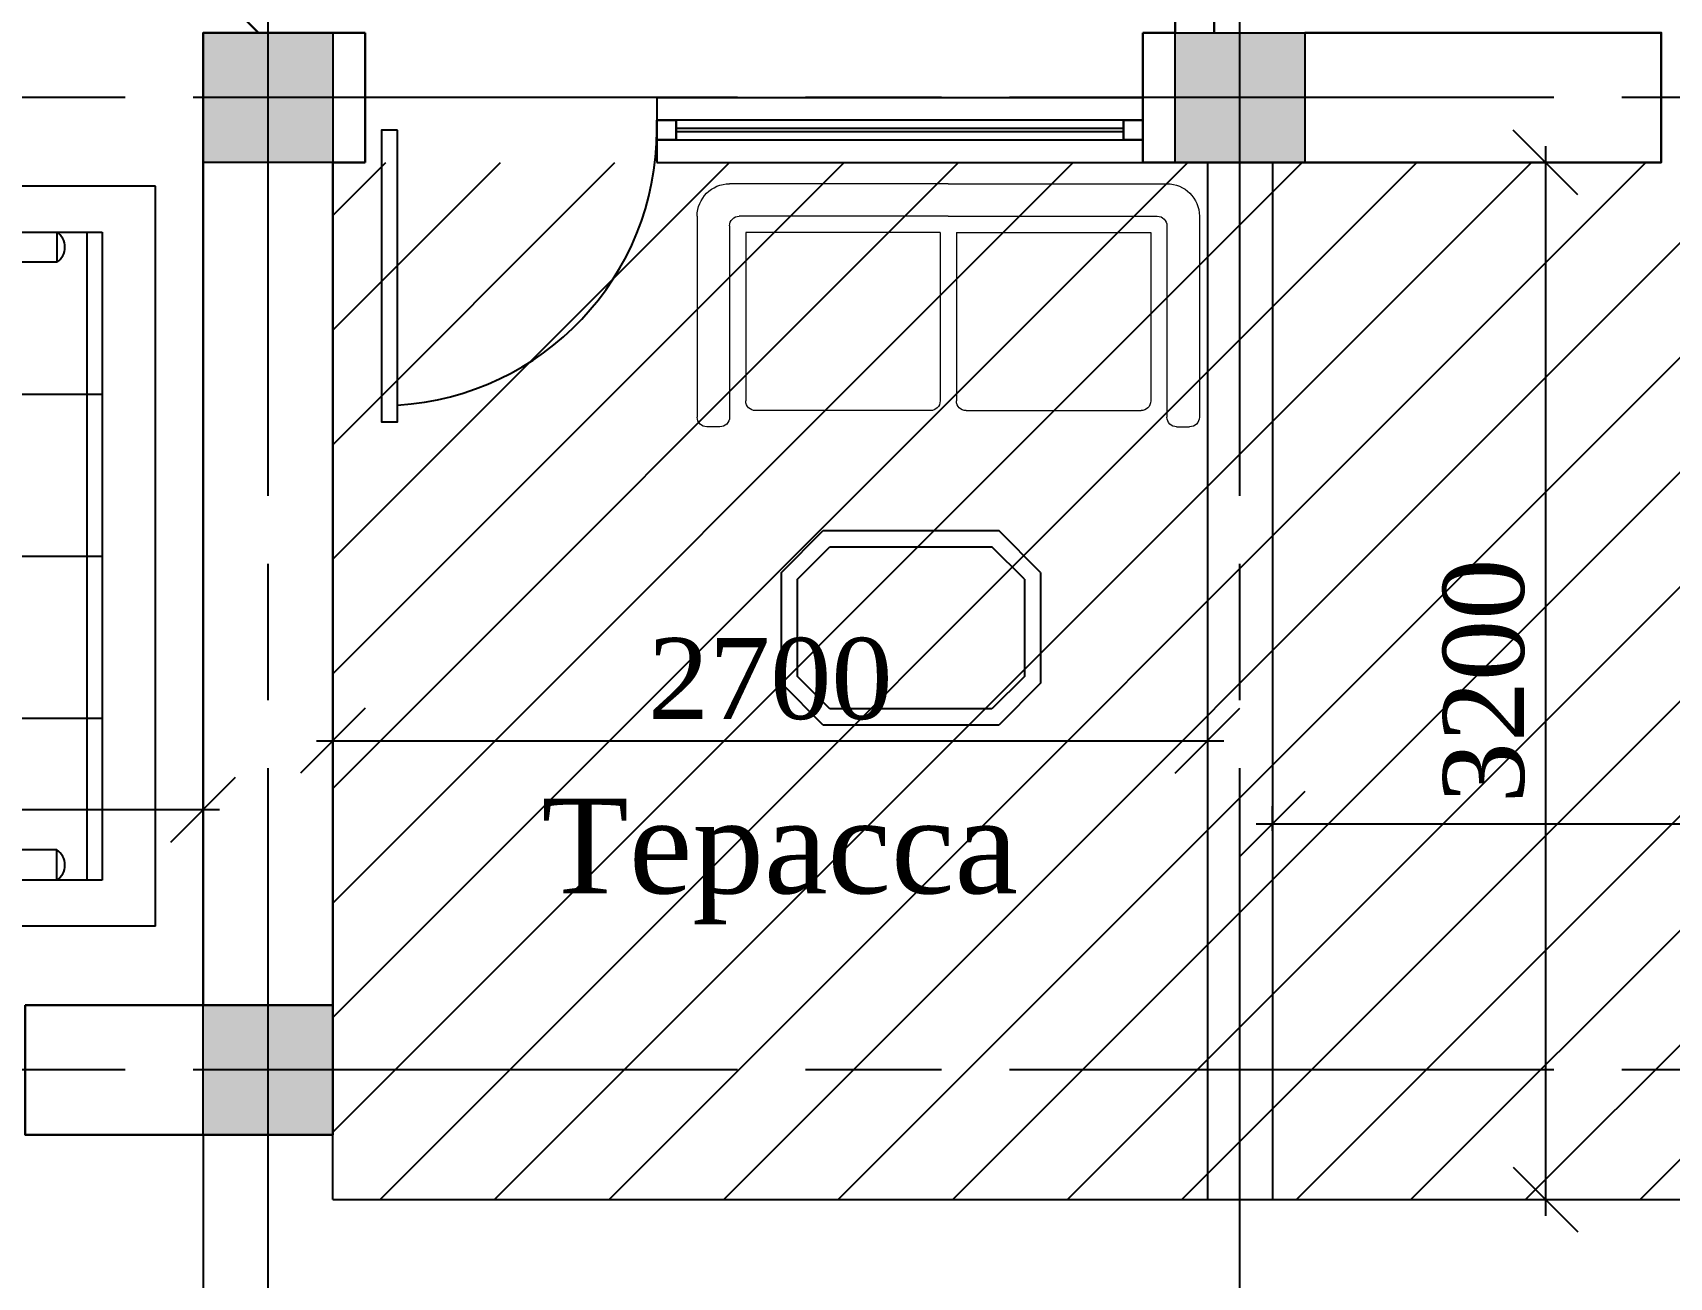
# Model space of a CAD drawing. Header units: inches. Extents: x 2870606 to 3671143, y -733551 to -473558.
# Drawn here: x 3308846 to 3313897, y -522063 to -518223 of the extents above; entities that cross this region are included whole.
import ezdxf

# ---------------------------------------------------------------- set-up
doc = ezdxf.new("R2010")
doc.units = ezdxf.units.IN
doc.header["$MEASUREMENT"] = 0
doc.linetypes.add('ACAD_ISO08W100', pattern=[36, 24, -3, 6, -3])
for name, color, linetype in [('100_FURNITURE', 25, 'Continuous'), ('A_Windows', 160, 'Continuous'), ('МЕБЕЛИРОВКА', 7, 'Continuous'), ('ШРИФТ', 7, 'Continuous')]:
    doc.layers.add(name, color=color, linetype=linetype)
doc.styles.add('GENERATED_STYLE_1', font='times.ttf')
doc.styles.add('J~stule', font='dutch.ttf')
doc.dimstyles.new('J~style', dxfattribs={"dimscale": 100, "dimtxt": 2.5, "dimasz": 2, "dimexe": 0.55, "dimexo": 0.725, "dimtad": 1, "dimdec": 0, "dimdsep": 46, "dimtxsty": 'J~stule', "dimblk": 'OBLIQUE', "dimcen": 2, "dimdle": 0.5, "dimadec": 0, "dimazin": 0, "dimtfac": 1, "dimtdec": 0, "dimtmove": 0, "dimatfit": 3, "dimfxl": 1, "dimarcsym": 0})

# ---------------------------------------------------------------- blocks, each defined once
blk = doc.blocks.new('RIK6IR')
at = {"layer": '100_FURNITURE'}
for p, q in [((2806978, 163564.3), (2806848.7, 163435.1)), ((2807519.4, 163564.3), (2806978, 163564.3)), ((2807648.7, 163435.1), (2807519.4, 163564.3)), ((2806998.7, 163514.3), (2806898.7, 163414.3)), ((2807498.7, 163514.3), (2806998.7, 163514.3)), ((2807598.7, 163414.3), (2807498.7, 163514.3)), ((2806848.7, 163435.1), (2806848.7, 163093.6)), ((2806898.7, 163414.3), (2806898.7, 163114.3)), ((2807598.7, 163114.3), (2807598.7, 163414.3)), ((2807648.7, 163093.6), (2807648.7, 163435.1)), ((2806898.7, 163114.3), (2806998.7, 163014.3)), ((2807598.7, 163114.3), (2807498.7, 163014.3)), ((2806848.7, 163093.6), (2806978, 162964.3)), ((2807648.7, 163093.6), (2807519.4, 162964.3)), ((2806998.7, 163014.3), (2807498.7, 163014.3)), ((2806978, 162964.3), (2807519.4, 162964.3))]:
    blk.add_line(p, q, dxfattribs=at)
blk = doc.blocks.new('fgdffqadsdf')
at = {"layer": 'МЕБЕЛИРОВКА', "lineweight": 13}
for p, q in [((2592974.2, -502618.4), (2593594.2, -502618.4)), ((2593624.2, -502688.4), (2593624.2, -502648.4)), ((2592874.2, -503393.4), (2592874.2, -502718.4)), ((2592974.2, -503393.4), (2592974.2, -502748.4)), ((2593004.2, -502718.4), (2593594.2, -502718.4)), ((2593024.2, -503368.4), (2593024.2, -502768.4)), ((2593024.2, -502768.4), (2593544.2, -502768.4)), ((2593574.2, -503338.4), (2593574.2, -502798.4)), ((2592874.2, -503393.4), (2592874.2, -504068.4)), ((2592974.2, -503393.4), (2592974.2, -504038.4)), ((2593024.2, -503368.4), (2593544.2, -503368.4)), ((2593024.2, -503418.4), (2593544.2, -503418.4)), ((2593024.2, -503418.4), (2593024.2, -504018.4)), ((2593574.2, -503448.4), (2593574.2, -503988.4)), ((2593024.2, -504018.4), (2593544.2, -504018.4)), ((2593004.2, -504068.4), (2593594.2, -504068.4)), ((2593624.2, -504098.4), (2593624.2, -504138.4)), ((2592974.2, -504168.4), (2593594.2, -504168.4))]:
    blk.add_line(p, q, dxfattribs=at)
for centre, radius, start, end in [((2592974.2, -502718.4), 100, 90, 180), ((2593594.2, -502648.4), 30, 0, 90), ((2593594.2, -502688.4), 30, 270, 0), ((2593004.2, -502748.4), 30, 90, 180), ((2593544.2, -502798.4), 30, 0, 90), ((2593544.2, -503338.4), 30, 270, 0), ((2593544.2, -503448.4), 30, 0, 90), ((2593544.2, -503988.4), 30, 270, 0), ((2593004.2, -504038.4), 30, 180, 270), ((2592974.2, -504068.4), 100, 180, 270), ((2593594.2, -504098.4), 30, 0, 90), ((2593594.2, -504138.4), 30, 270, 0)]:
    blk.add_arc(centre, radius, start, end, dxfattribs=at)
blk = doc.blocks.new('TJT6YIOK56IKJ6')
for p, q in [((2821864.4, 172822.9), (2821722.8, 172822.9)), ((2821722.8, 171936.4), (2821722.8, 172822.9)), ((2821864.4, 172100.5), (2821864.4, 172822.9)), ((2823864.1, 172822.9), (2823864.1, 172100.5)), ((2824005.7, 172822.9), (2823864.1, 172822.9)), ((2824005.7, 171936.4), (2824005.7, 172822.9)), ((2822837.5, 172716.3), (2821864.4, 172716.3)), ((2822364.2, 172716.3), (2822364.2, 172100.5)), ((2823864.1, 172716.3), (2822837.5, 172716.3)), ((2822864.2, 172716.3), (2822864.2, 172100.5)), ((2823364.2, 172716.3), (2823364.2, 172100.5)), ((2823864.1, 172716.3), (2823864.1, 172147.2)), ((2821957.7, 172682.9), (2821864.4, 172682.9)), ((2821864.4, 172682.9), (2821957.7, 172682.9)), ((2821957.7, 172240.5), (2821957.7, 172682.9)), ((2823864.1, 172682.9), (2823770.8, 172682.9)), ((2823770.8, 172682.9), (2823864.1, 172682.9)), ((2823770.8, 172240.5), (2823770.8, 172682.9)), ((2821957.7, 172644.9), (2823770.8, 172644.9)), ((2821864.4, 172240.5), (2821957.7, 172240.5)), ((2823864.1, 172240.5), (2823770.8, 172240.5)), ((2821864.4, 172147.2), (2823864.1, 172147.2)), ((2821864.4, 172147.2), (2823864.1, 172147.2)), ((2823864.1, 172100.5), (2821864.4, 172100.5)), ((2821722.8, 171936.4), (2824005.7, 171936.4))]:
    blk.add_line(p, q)
for centre, start, end in [((2821911, 172651.7), 33.8222, 146.1778), ((2823817.5, 172651.7), 33.8222, 146.1778), ((2821911, 172271.8), 213.8222, 326.1778), ((2823817.5, 172271.8), 213.8222, 326.1778)]:
    blk.add_arc(centre, 56.2, start, end)
blk = doc.blocks.new('_Oblique')
at = {"color": 0, "linetype": 'ByBlock', "lineweight": -2}
blk.add_line((-0.5, -0.5), (0.5, 0.5), dxfattribs=at)
blk = doc.blocks.new('*D531')
at = {"color": 0, "lineweight": -2, "transparency": 16777216}
for p, q in [((3303772, -520980.9), (3303772, -520565)), ((3309372, -520981.4), (3309372, -520565)), ((3303722, -520620), (3309422, -520620))]:
    blk.add_line(p, q, dxfattribs=at)
at = {"layer": 'Defpoints', "color": 0, "lineweight": 35, "transparency": 16777216}
for p in [(3309372, -520620), (3303772, -521053.4), (3309372, -521053.9)]:
    blk.add_point(p, dxfattribs=at)
at = {"color": 0, "lineweight": -2, "transparency": 16777216, "xscale": 200, "yscale": 200, "zscale": 200, "rotation": 180}
blk.add_blockref('_Oblique', (3303772, -520620), dxfattribs=at)
at = {"color": 0, "lineweight": -2, "transparency": 16777216, "xscale": 200, "yscale": 200, "zscale": 200}
blk.add_blockref('_Oblique', (3309372, -520620), dxfattribs=at)
at = {"color": 0, "transparency": 16777216, "insert": (3306572, -520427.3), "char_height": 250, "attachment_point": 5, "style": 'J~stule'}
blk.add_mtext('5600', dxfattribs=at)
blk = doc.blocks.new('*D532')
at = {"color": 0, "lineweight": -2, "transparency": 16777216}
for p, q in [((3309722, -520407.3), (3312522, -520407.3)), ((3309772, -520394.3), (3309772, -520462.3)), ((3312472, -520394.3), (3312472, -520462.3))]:
    blk.add_line(p, q, dxfattribs=at)
at = {"layer": 'Defpoints', "color": 0, "lineweight": 35, "transparency": 16777216}
for p in [(3309772, -520321.8), (3312472, -520321.8), (3312472, -520407.3)]:
    blk.add_point(p, dxfattribs=at)
at = {"color": 0, "lineweight": -2, "transparency": 16777216, "xscale": 200, "yscale": 200, "zscale": 200, "rotation": 180}
blk.add_blockref('_Oblique', (3309772, -520407.3), dxfattribs=at)
at = {"color": 0, "lineweight": -2, "transparency": 16777216, "xscale": 200, "yscale": 200, "zscale": 200}
blk.add_blockref('_Oblique', (3312472, -520407.3), dxfattribs=at)
at = {"color": 0, "transparency": 16777216, "insert": (3311122, -520217.3), "char_height": 250, "attachment_point": 5, "style": 'J~stule'}
blk.add_mtext('2700', dxfattribs=at)
blk = doc.blocks.new('*D533')
at = {"color": 0, "lineweight": -2, "transparency": 16777216}
for p, q in [((3312672, -520685.6), (3312672, -520609.1)), ((3317472, -520805.4), (3317472, -520609.1)), ((3312622, -520664.1), (3317522, -520664.1))]:
    blk.add_line(p, q, dxfattribs=at)
at = {"layer": 'Defpoints', "color": 0, "lineweight": 35, "transparency": 16777216}
for p in [(3317472, -520664.1), (3312672, -520758.1), (3317472, -520877.9)]:
    blk.add_point(p, dxfattribs=at)
at = {"color": 0, "lineweight": -2, "transparency": 16777216, "xscale": 200, "yscale": 200, "zscale": 200, "rotation": 180}
blk.add_blockref('_Oblique', (3312672, -520664.1), dxfattribs=at)
at = {"color": 0, "lineweight": -2, "transparency": 16777216, "xscale": 200, "yscale": 200, "zscale": 200}
blk.add_blockref('_Oblique', (3317472, -520664.1), dxfattribs=at)
at = {"color": 0, "transparency": 16777216, "insert": (3315072, -520473.9), "char_height": 250, "attachment_point": 5, "style": 'J~stule'}
blk.add_mtext('4800', dxfattribs=at)
blk = doc.blocks.new('*D535')
at = {"color": 0, "lineweight": -2, "transparency": 16777216}
for p, q in [((3313515.3, -518573.1), (3313515.3, -521873.1)), ((3313579.2, -518623.1), (3313570.3, -518623.1)), ((3313539.5, -521823.1), (3313570.3, -521823.1))]:
    blk.add_line(p, q, dxfattribs=at)
at = {"layer": 'Defpoints', "color": 0, "lineweight": 35, "transparency": 16777216}
for p in [(3313506.7, -518623.1), (3313467, -521823.1), (3313515.3, -521823.1)]:
    blk.add_point(p, dxfattribs=at)
at = {"color": 0, "lineweight": -2, "transparency": 16777216, "xscale": 200, "yscale": 200, "zscale": 200}
for p, rotation in [((3313515.3, -518623.1), 90), ((3313515.3, -521823.1), 270)]:
    blk.add_blockref('_Oblique', p, dxfattribs=dict(at, rotation=rotation))
at = {"color": 0, "transparency": 16777216, "insert": (3313325.3, -520223.1), "char_height": 250, "attachment_point": 5, "rotation": 90, "style": 'J~stule'}
blk.add_mtext('3200', dxfattribs=at)
blk = doc.blocks.new('*U65')
at = {"color": 7, "lineweight": 30}
for points in [[(0, 60), (60, 60), (60, 0), (0, 0)], [(1500, 60), (1440, 60), (1440, 0), (1500, 0)]]:
    blk.add_lwpolyline(points, close=True, dxfattribs=at)
at = {"color": 4, "lineweight": 25}
for points in [[(60, 60), (1440, 60), (1440, 0), (60, 0)], [(60, 35), (1440, 35), (1440, 25), (60, 25)]]:
    blk.add_lwpolyline(points, close=True, dxfattribs=at)

msp = doc.modelspace()

# ---------------------------------------------------------------- hatches: boundary and pattern name
h = msp.add_hatch(color=256)
h.dxf.hatch_style = 1
h.paths.add_polyline_path([(3309372.01, -518623.13), (3309372.01, -518223.13), (3309772.01, -518223.13), (3309772.01, -518623.13)])
h = msp.add_hatch(color=256)
h.dxf.hatch_style = 1
h.paths.add_polyline_path([(3312372.01, -518623.13), (3312372.01, -518223.13), (3312772.01, -518223.13), (3312772.01, -518623.13)])
h = msp.add_hatch()
h.set_pattern_fill('ANSI31', color=72, scale=2000)
h.set_pattern_definition([(45, (282335.31, 104568.67), (-176.776695, 176.776695), [])])
h.paths.add_polyline_path([(3327372.01, -518623.13), (3309772.01, -518623.13), (3309772.01, -521823.13), (3327372.01, -521823.13)])
h = msp.add_hatch(color=256)
h.dxf.hatch_style = 1
h.paths.add_polyline_path([(3309372.01, -521623.13), (3309372.01, -521223.13), (3309772.01, -521223.13), (3309772.01, -521623.13)])

# ---------------------------------------------------------------- linework, layer by layer
at = {"color": 252, "linetype": 'ACAD_ISO08W100', "ltscale": 70}
for p, q in [((3309572.01, -524692.02), (3309572.01, -496403.85)), ((3312572.01, -524692.02), (3312572.01, -496403.85)), ((3366460.93, -518423.13), (3300567.24, -518423.13)), ((3366460.93, -521423.13), (3300567.24, -521423.13))]:
    msp.add_line(p, q, dxfattribs=at)
at = {"lineweight": 30}
for p, q in [((3312372.01, -518223.13), (3312372.01, -512623.13, -58.88)), ((3312492.01, -518223.13), (3312492.01, -512623.13, -58.88)), ((3309372.3, -518223.13), (3309372.01, -521223.13)), ((3309872.01, -518223.13), (3309372.3, -518223.13)), ((3309872.01, -518623.13), (3309872.01, -518223.13)), ((3312372.01, -518223.13), (3312272.01, -518223.13)), ((3312272.01, -518623.13), (3312272.01, -518223.13)), ((3309772.01, -521223.13), (3309772.01, -518623.13)), ((3309772.01, -518623.13), (3309872.01, -518623.13)), ((3312272.01, -518623.13), (3312372.01, -518623.13))]:
    msp.add_line(p, q, dxfattribs=at)
for p, q in [((3310772.01, -518423.13), (3310772.01, -518623.13)), ((3310772.01, -518423.13), (3312272.01, -518423.13)), ((3310772.01, -518623.13), (3312272.01, -518623.13)), ((3312472.01, -518623.13), (3312472.01, -521823.13)), ((3312672.01, -518623.13), (3312672.01, -521823.13)), ((3309372.01, -521623.13), (3309372.01, -522223.13)), ((3309772.01, -521823.13), (3309772.01, -521623.13)), ((3309772.01, -521823.13), (3327372.01, -521823.13))]:
    msp.add_line(p, q)
for points in [[(3309542.13, -518223.13), (3309282.44, -517963.44)], [(3312772.01, -518223.13), (3313872.01, -518223.13), (3313872.01, -518623.13), (3312372.01, -518623.13)]]:
    msp.add_lwpolyline(points, dxfattribs=at)
for points in [[(3309772.01, -518223.13), (3309772.01, -518623.13), (3309372.01, -518623.13), (3309372.01, -518223.13)], [(3312772.01, -518223.13), (3312772.01, -518623.13), (3312372.01, -518623.13), (3312372.01, -518223.13)], [(3309972.01, -518523.13), (3309922.01, -518523.13), (3309922.01, -519423.13), (3309972.01, -519423.13)], [(3309772.01, -521223.13), (3309772.01, -521623.13), (3309372.01, -521623.13), (3309372.01, -521223.13)]]:
    msp.add_lwpolyline(points, close=True)
msp.add_lwpolyline([(3308822.01, -521223.13), (3309772.01, -521223.13), (3309772.01, -521623.13), (3308822.01, -521623.13)], close=True, dxfattribs=at)
msp.add_arc((3309922.01, -518523.13), 850, 273.37229, 0)

# ---------------------------------------------------------------- block references
at = {"color": 1, "rotation": 89.9999999999999}
msp.add_blockref('TJT6YIOK56IKJ6', (3481160.79, -3342702.13), dxfattribs=at)
at = {"color": 1, "lineweight": 35, "xscale": -1, "rotation": 90}
msp.add_blockref('fgdffqadsdf', (2808278.13, 2074185.19), dxfattribs=at)
at = {"color": 1, "xscale": -1, "rotation": 180}
msp.add_blockref('RIK6IR', (504307.78, -356794.92, 58.88), dxfattribs=at)
at = {"layer": 'A_Windows', "color": 5, "lineweight": 30, "xscale": -1, "rotation": 359.9999846070635}
msp.add_blockref('*U65', (3312272.01, -518553.14), dxfattribs=at)

# ---------------------------------------------------------------- texts
at = {"layer": 'ШРИФТ', "style": 'GENERATED_STYLE_1'}
msp.add_text('Терасса', height=292.5, dxfattribs=at).set_placement((3310415.86, -520878.29))

# ---------------------------------------------------------------- dimensions: what is measured, and where the dimension line sits
dim = msp.add_linear_dim(base=(3313515.31, -521823.13), p1=(3313506.67, -518623.13), p2=(3313467.01, -521823.13), angle=90, dimstyle='J~style', override={"dimdec": 1, "dimtdec": 1})
dim.commit()
dim.dimension.update_dxf_attribs({"geometry": '*D535', "text_midpoint": (3313325.3, -520223.13)})
for base, p1, p2, picture, middle in [((3312472.01, -520407.34), (3309772.01, -520321.83), (3312472.01, -520321.83), '*D532', (3311122.01, -520217.33)), ((3309372.03, -520620.03), (3303772.01, -521053.39), (3309372.03, -521053.93), '*D531', (3306572.02, -520427.33)), ((3317472.01, -520664.09), (3312672.01, -520758.15), (3317472.01, -520877.86), '*D533', (3315072.01, -520473.9))]:
    dim = msp.add_linear_dim(base=base, p1=p1, p2=p2, dimstyle='J~style', override={"dimdec": 1, "dimtdec": 1})
    dim.commit()
    dim.dimension.update_dxf_attribs({"geometry": picture, "text_midpoint": middle})

doc.saveas('drawing.dxf')
